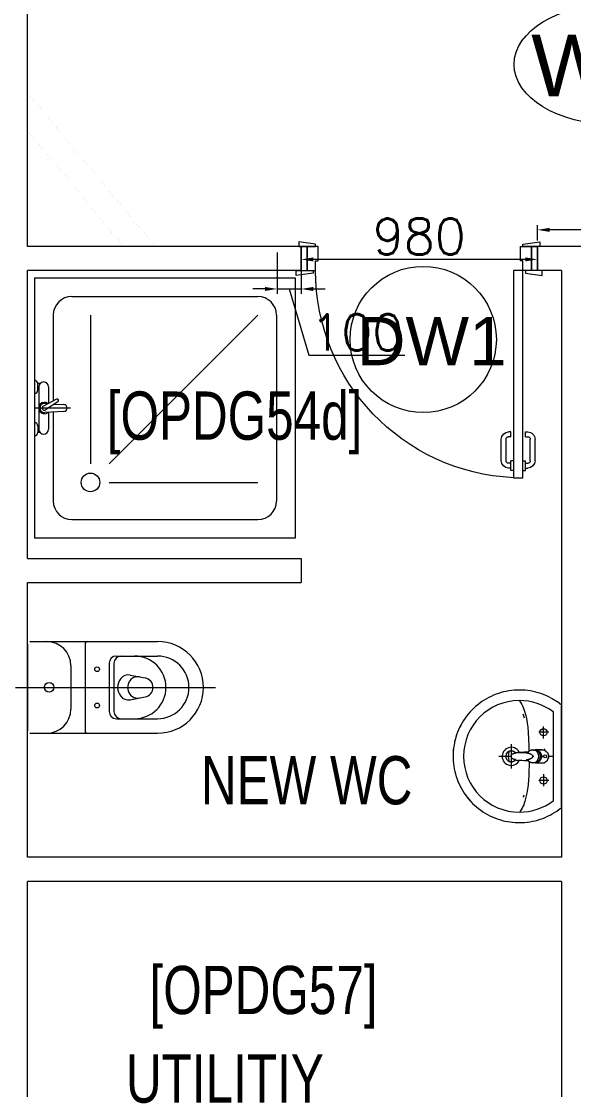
# Model space of a CAD drawing. Header units: millimetres. Extents: x -2143172 to 5255, y -610845 to 279739.
# Drawn here: x -1166169 to -1163879, y -581279 to -576847 of the extents above; entities that cross this region are included whole.
import ezdxf

# ---------------------------------------------------------------- set-up
doc = ezdxf.new("R2010")
doc.units = ezdxf.units.MM
doc.header["$LTSCALE"] = 30
doc.layers.get('0').update_dxf_attribs({"lineweight": 5})
doc.layers.get('Defpoints').update_dxf_attribs({"lineweight": 5})
for name, color, linetype, lineweight in [('72_EGR_BASE_TEXT', 7, 'Continuous', 5), ('Al door tag', 4, 'Continuous', 5), ('Al Window tag', 5, 'Continuous', 5), ('dims.', 152, 'Continuous', 5), ('DTAG', 20, 'Continuous', 9), ('LOADING', 163, 'Continuous', 5), ('P-SANR-FIXT', 6, 'Continuous', 18), ('P-SANR-FIXT-1', 6, 'Continuous', 13), ('SANIT', 250, 'Continuous', 5), ('Walls', 32, 'Continuous', 5)]:
    doc.layers.add(name, color=color, linetype=linetype, lineweight=lineweight)
doc.layers.add('Wooden Joinery', color=7, linetype='Continuous', lineweight=5, true_color=0x521300)
doc.styles.add('SIMPLEX', font='SIMPLEX.shx', dxfattribs={"height": 150})
doc.styles.add('TTLB-A0-JeddahDP$0$swis721', font='swiss.ttf')
doc.styles.add('X3G_ENTITY_2587F1', font='swisscl.ttf', dxfattribs={"height": 200})
doc.styles.add('X3G_ENTITY_2587F5', font='swisscl.ttf', dxfattribs={"height": 200})
doc.styles.add('X3G_ENTITY_2587F6', font='swisscl.ttf', dxfattribs={"height": 200})
doc.styles.add('X3G_ENTITY_258862', font='swisscl.ttf', dxfattribs={"height": 200})
doc.dimstyles.new('Buk', dxfattribs={"dimtxt": 150, "dimasz": 50, "dimexe": 20, "dimexo": 25, "dimgap": 20, "dimtad": 1, "dimdec": 0, "dimrnd": 5, "dimdsep": 46, "dimtxsty": 'SIMPLEX', "dimcen": 0, "dimdle": 20, "dimclrd": 256, "dimclre": 256, "dimclrt": 256, "dimadec": 0, "dimazin": 0, "dimtfac": 0.0075, "dimtdec": 0, "dimtmove": 1, "dimatfit": 2, "dimldrblk": 'ARCHTICK', "dimfxl": 1, "dimtolj": 1, "dimtzin": 0, "dimlwd": -1, "dimlwe": -1, "dimarcsym": 0})

# ---------------------------------------------------------------- blocks, each defined once
blk = doc.blocks.new('*D548')
at = {"layer": 'Defpoints', "color": 0, "transparency": 16777216}
for p in [(-1164029, -577712.3), (-1164029, -577781.6), (-1162694, -577781.6)]:
    blk.add_point(p, dxfattribs=at)
at = {"layer": 'dims.', "linetype": 'Continuous', "transparency": 16777216}
for p, q in [((-1164029, -577756.6), (-1164029, -577692.3)), ((-1162694, -577756.6), (-1162694, -577692.3))]:
    blk.add_line(p, q, dxfattribs=at)
at = {"layer": 'dims.', "transparency": 16777216}
blk.add_line((-1162744, -577712.3), (-1163979, -577712.3), dxfattribs=at)
for points in [[(-1163979, -577704), (-1163979, -577720.7), (-1164029, -577712.3)], [(-1162744, -577704), (-1162744, -577720.7), (-1162694, -577712.3)]]:
    blk.add_solid(points, dxfattribs=at)
at = {"layer": 'dims.', "transparency": 16777216, "insert": (-1163361.5, -577617.3), "char_height": 150, "attachment_point": 5, "style": 'SIMPLEX'}
blk.add_mtext('\\A1;1335', dxfattribs=at)
blk = doc.blocks.new('_ArchTick')
at = {"color": 0, "linetype": 'ByBlock', "const_width": 0.15}
blk.add_lwpolyline([(-0.5, -0.5), (0.5, 0.5)], dxfattribs=at)
blk = doc.blocks.new('*D549')
at = {"layer": 'Defpoints', "color": 0, "transparency": 16777216}
for p in [(-1165009, -577781.6), (-1164029, -577781.6), (-1165009, -577834.9)]:
    blk.add_point(p, dxfattribs=at)
at = {"layer": 'dims.', "linetype": 'Continuous', "transparency": 16777216}
for p, q in [((-1165009, -577806.6), (-1165009, -577854.9)), ((-1164029, -577806.6), (-1164029, -577854.9))]:
    blk.add_line(p, q, dxfattribs=at)
at = {"layer": 'dims.', "transparency": 16777216}
blk.add_line((-1164079, -577834.9), (-1164959, -577834.9), dxfattribs=at)
for points in [[(-1164959, -577826.6), (-1164959, -577843.2), (-1165009, -577834.9)], [(-1164079, -577826.6), (-1164079, -577843.2), (-1164029, -577834.9)]]:
    blk.add_solid(points, dxfattribs=at)
at = {"layer": 'dims.', "transparency": 16777216, "insert": (-1164519, -577739.9), "char_height": 150, "attachment_point": 5, "style": 'SIMPLEX'}
blk.add_mtext('\\A1;980', dxfattribs=at)
blk = doc.blocks.new('*D550')
at = {"layer": 'Defpoints', "color": 0, "transparency": 16777216}
for p in [(-1165109, -577781.6), (-1165009, -577781.6), (-1165009, -577957.6)]:
    blk.add_point(p, dxfattribs=at)
at = {"layer": 'dims.', "linetype": 'Continuous', "transparency": 16777216}
for p, q in [((-1165109, -577806.6), (-1165109, -577977.6)), ((-1165009, -577806.6), (-1165009, -577977.6))]:
    blk.add_line(p, q, dxfattribs=at)
at = {"layer": 'dims.', "transparency": 16777216}
for p, q in [((-1165159, -577957.6), (-1165209, -577957.6)), ((-1165109, -577957.6), (-1165009, -577957.6)), ((-1165109, -577957.6), (-1165009, -577957.6)), ((-1165059, -577957.6), (-1164976.5, -578232.6)), ((-1164959, -577957.6), (-1164909, -577957.6)), ((-1164976.5, -578232.6), (-1164579.4, -578232.6))]:
    blk.add_line(p, q, dxfattribs=at)
for points in [[(-1165159, -577949.2), (-1165159, -577965.9), (-1165109, -577957.6)], [(-1164959, -577949.2), (-1164959, -577965.9), (-1165009, -577957.6)]]:
    blk.add_solid(points, dxfattribs=at)
at = {"layer": 'dims.', "transparency": 16777216, "insert": (-1164778, -578137.6), "char_height": 150, "attachment_point": 5, "style": 'SIMPLEX'}
blk.add_mtext('\\A1;100', dxfattribs=at)
blk = doc.blocks.new('A$C72370EFE')
at = {"layer": 'Wooden Joinery'}
for p, q in [((-0.01, -0.04), (-0.02, -0.04)), ((-0.01, -0.03), (-0.01, -0.07)), ((0, -0.03), (-0.01, -0.03)), ((0.04, -0.03), (0.05, -0.03)), ((0.05, -0.03), (0.05, -0.07)), ((0.05, -0.04), (0.06, -0.04)), ((-0.05, -0.07), (-0.05, -0.16)), ((-0.03, -0.07), (-0.03, -0.16)), ((-0.01, -0.06), (-0.02, -0.06)), ((0, -0.07), (-0.01, -0.07)), ((0.04, -0.07), (0.05, -0.07)), ((0.05, -0.06), (0.06, -0.06)), ((0.07, -0.07), (0.07, -0.16)), ((0.09, -0.07), (0.09, -0.16)), ((-0.01, -0.17), (-0.02, -0.17)), ((-0.01, -0.17), (-0.01, -0.19)), ((0.05, -0.17), (0.06, -0.17)), ((0.05, -0.17), (0.05, -0.19)), ((-0.01, -0.19), (-0.02, -0.19)), ((0.05, -0.19), (0.06, -0.19))]:
    blk.add_line(p, q, dxfattribs=at)
for centre, radius, start, end in [((-0.02, -0.07), 0.03, 90, 180), ((0.06, -0.07), 0.03, 0, 90), ((-0.02, -0.07), 0.01, 90, 180), ((0.06, -0.07), 0.01, 0, 90), ((-0.02, -0.16), 0.03, 180, 270), ((-0.02, -0.16), 0.01, 180, 270), ((0.06, -0.16), 0.01, 270, 0), ((0.06, -0.16), 0.03, 270, 0)]:
    blk.add_arc(centre, radius, start, end, dxfattribs=at)
blk = doc.blocks.new('A$C5DAD61B4')
at = {"layer": 'Wooden Joinery'}
for points in [[(80, 959.1), (80, 969.1), (10, 979.1), (10, 959.1)], [(940, 959.1), (940, 969.1), (1010, 979.1), (1010, 959.1)], [(70, 859.1), (70, 849.1), (0, 839.1), (0, 859.1)], [(120, 859.1), (120, 0), (80, 0), (80, 859.1)], [(950, 859.1), (950, 849.1), (1020, 839.1), (1020, 859.1)]]:
    blk.add_lwpolyline(points, close=True, dxfattribs=at)
for points in [[(45, 859.1), (45, 959.1), (20, 959.1), (20, 859.1), (45, 859.1)], [(45, 859.1), (80, 859.1), (80, 899.1), (90, 899.1), (90, 959.1), (45, 959.1), (45, 859.1)], [(975, 859.1), (940, 859.1), (940, 899.1), (930, 899.1), (930, 959.1), (975, 959.1), (975, 859.1)], [(975, 859.1), (975, 959.1), (1000, 959.1), (1000, 859.1), (975, 859.1)]]:
    blk.add_lwpolyline(points, dxfattribs=at)
blk.add_arc((80, 859.1), 860, 272.666, 0, dxfattribs=at)
at = {"layer": 'Wooden Joinery', "xscale": 999.9999999998854, "yscale": 999.9999999998854, "zscale": 999.9999999998854, "rotation": 180}
blk.add_blockref('A$C72370EFE', (120, 0), dxfattribs=at)
blk = doc.blocks.new('A$C164D1FF0')
at = {"layer": 'DTAG'}
blk.add_circle((0, 0), 303.3, dxfattribs=at)
at = {"layer": 'DTAG', "insert": (-275.2, 93.3), "char_height": 200, "width": 6547.939, "attachment_point": 1, "style": 'TTLB-A0-JeddahDP$0$swis721'}
blk.add_mtext('DW1', dxfattribs=at)
blk = doc.blocks.new('A$C5CCD2EA3')
at = {"layer": 'Al Window tag'}
blk.add_ellipse((0, 0), major_axis=(408.6, 0), ratio=0.610025, dxfattribs=at)
at = {"layer": 'Al Window tag', "insert": (-338.2, 123.8, 0), "char_height": 256, "attachment_point": 1, "style": 'TTLB-A0-JeddahDP$0$swis721'}
blk.add_mtext_dynamic_manual_height_columns('W17', width=1569.457, gutter_width=9406.5, heights=[480.3], dxfattribs=at)
blk = doc.blocks.new('FP_138-161_A_00_GFL_-0_080_Einreichung_Grundrisse_100')
at = {"layer": 'P-SANR-FIXT'}
blk.add_line((-0.0044, -0.0019), (-0.0045, -0.0021), dxfattribs=at)
at = {"layer": 'P-SANR-FIXT', "flags": 128}
blk.add_lwpolyline([(-0.0057, -0.0037), (-0.0058, -0.0039), (-0.006, -0.004)], dxfattribs=at)
blk = doc.blocks.new('FP_139-161_A_00_GFL_-0_080_Einreichung_Grundrisse_100')
at = {"layer": 'P-SANR-FIXT'}
blk.add_line((0.0045, -0.0022), (0.0044, -0.002), dxfattribs=at)
at = {"layer": 'P-SANR-FIXT', "flags": 128}
blk.add_lwpolyline([(0.006, -0.004), (0.0059, -0.0039), (0.0057, -0.0038)], dxfattribs=at)
blk = doc.blocks.new('IS_Ceraplus_B8204_BIM_BG _1_ - B8204AA - CERAPLUS single lever basin mixer with pop-up waste-V137-161_A_00_GFL_-0_080_Einreichung_Grundrisse_100')
at = {"layer": 'P-SANR-FIXT-1'}
h = blk.add_hatch(dxfattribs=at)
h.set_pattern_fill('FP_26', color=256, style=0, pattern_type=2)
h.set_pattern_definition([(225, (0.009, 0), (0.010607, -0.010607), []), (315, (0.009, 0), (0.010607, 0.010607), [])])
h.paths.add_polyline_path([(0.0056, -0.002), (0.0058, -0.0024), (0.0058, -0.0021)])
h.paths.add_polyline_path([(0.007, -0.0039), (0.0088, -0.0045), (0.0084, -0.0043)])
at = {"layer": 'LOADING'}
for p, q in [((-0.028, 0), (-0.028, -0.0281)), ((-0.0274, -0.0337), (-0.0271, -0.0392)), ((-0.0262, -0.0282), (-0.0263, -0.0287)), ((0.0263, -0.0287), (0.0262, -0.0282)), ((0.0262, -0.0293), (0.0263, -0.0287)), ((0.0271, -0.0392), (0.0274, -0.0337)), ((0.028, -0.0281), (0.028, 0)), ((-0.0137, -0.0512), (-0.0129, -0.0517)), ((0.0124, -0.052), (0.0133, -0.0515)), ((0.014, -0.0647), (0.0133, -0.1077)), ((0.0185, -0.0618), (0.019, -0.0539)), ((0.019, -0.0539), (0.0188, -0.0561))]:
    blk.add_line(p, q, dxfattribs=at)
at = {"layer": 'LOADING', "flags": 128}
for points in [[(-0.0272, -0.0069), (-0.0266, 0.009), (-0.0165, 0.0236), (0, 0.0291)], [(0.0272, -0.0069), (0.0266, 0.009), (0.0165, 0.0236), (0, 0.0291)], [(-0.0271, -0.0393), (-0.027, -0.0403), (-0.0269, -0.0414), (-0.0267, -0.0424), (-0.0265, -0.0434), (-0.0262, -0.0444), (-0.0259, -0.0454), (-0.0255, -0.0464), (-0.0252, -0.0474), (-0.0247, -0.0484), (-0.0243, -0.0493), (-0.0238, -0.0502), (-0.0232, -0.0511), (-0.0226, -0.052), (-0.022, -0.0529), (-0.0214, -0.0537), (-0.0207, -0.0545), (-0.0199, -0.0553), (-0.0192, -0.0561), (-0.0184, -0.0568), (-0.0176, -0.0575), (-0.0173, -0.0577)], [(-0.0176, -0.0568), (-0.0224, -0.0513), (-0.0254, -0.0448), (-0.0264, -0.0376), (-0.0253, -0.0305), (-0.0222, -0.024), (-0.0172, -0.0186), (-0.0109, -0.0147), (-0.0037, -0.0127), (0.0037, -0.0127), (0.0109, -0.0147), (0.0172, -0.0186), (0.0222, -0.024), (0.0253, -0.0305), (0.0264, -0.0376), (0.0254, -0.0448), (0.0224, -0.0513), (0.0176, -0.0568)], [(0.0173, -0.0577), (0.0181, -0.057), (0.0189, -0.0563), (0.0197, -0.0556), (0.0204, -0.0548), (0.0211, -0.054), (0.0218, -0.0532), (0.0224, -0.0523), (0.023, -0.0514), (0.0236, -0.0505), (0.0241, -0.0496), (0.0246, -0.0487), (0.025, -0.0477), (0.0254, -0.0467), (0.0258, -0.0458), (0.0261, -0.0448), (0.0264, -0.0437), (0.0266, -0.0427), (0.0268, -0.0417), (0.027, -0.0407), (0.0271, -0.0396), (0.0271, -0.0393)], [(-0.019, -0.0539), (-0.0185, -0.0615), (-0.0185, -0.0618)], [(-0.0181, -0.0728), (-0.0177, -0.083), (-0.0172, -0.0938)], [(-0.0162, -0.0579), (-0.0156, -0.058), (-0.0151, -0.0581), (-0.0146, -0.0583), (-0.0142, -0.0586), (-0.0139, -0.0588), (-0.0138, -0.0591)], [(-0.0138, -0.0591), (-0.0139, -0.0612), (-0.014, -0.0633)], [(0.0138, -0.0591), (0.0139, -0.0588), (0.0142, -0.0586), (0.0146, -0.0583), (0.0151, -0.0581), (0.0156, -0.058), (0.0162, -0.0579)], [(0.014, -0.0633), (0.0139, -0.0612), (0.0138, -0.0591)], [(0.0171, -0.0578), (0.0174, -0.0575), (0.0176, -0.0568)], [(0.0172, -0.0938), (0.0177, -0.083), (0.0181, -0.0728)], [(0.0184, -0.0651), (0.0184, -0.0652), (0.0184, -0.0652), (0.0184, -0.0652), (0.0184, -0.0654), (0.0184, -0.0655)], [(-0.0129, -0.1142), (-0.0124, -0.1161), (-0.0118, -0.1179), (-0.0109, -0.1197), (-0.0098, -0.1214), (-0.0084, -0.123), (-0.0067, -0.1244), (-0.0047, -0.1255), (-0.0025, -0.1263), (0, -0.1266)], [(0, -0.1266), (0.0025, -0.1263), (0.0047, -0.1255), (0.0067, -0.1244), (0.0084, -0.123), (0.0098, -0.1214), (0.0109, -0.1197), (0.0118, -0.1179), (0.0124, -0.1161), (0.0129, -0.1142)]]:
    blk.add_lwpolyline(points, dxfattribs=at)
at = {"layer": 'LOADING'}
for centre, radius, start, end in [((0, 0.0135), 0.00603, 0, 180), ((0, 0.0135), 0.00603, 180, 0), ((-0.009, 0), 0.005, 300, 315), ((0.009, 0), 0.005, 225, 240)]:
    blk.add_arc(centre, radius, start, end, dxfattribs=at)
for centre, major_axis, start_param, end_param in [((0, -0.0281), (-0.028, 0), 4.712389, 6.47291), ((0, -0.0321), (0.0275, 0), 3.141823, 3.202701), ((0, -0.0321), (0.0275, 0), 3.239313, 3.439417), ((0, -0.0281), (0.028, 0), 3.371221, 3.483334), ((0, -0.0287), (0.0267, 0), 1.570796, 3.036556), ((0, -0.0287), (0.0263, 0), 2.625648, 2.791756), ((0, -0.0287), (-0.0263, 0), 4.712389, 5.759587), ((0, -0.0281), (0.028, 0), 6.093357, 7.853982), ((0, -0.0287), (0.0267, 0), 0.105099, 1.570796), ((0, -0.0287), (0.0262, 0), 0.523599, 1.570796), ((0, -0.0287), (0.0262, 0), 0.349919, 0.515945), ((0, -0.0287), (0.0267, 0), 6.059374, 6.108652), ((0, -0.0321), (0.0275, 0), 5.985527, 6.185455), ((0, -0.0281), (0.028, 0), 5.94107, 6.05344), ((0, -0.0321), (0.0275, 0), 6.222066, 6.282955), ((0, -0.0312), (0.0248, 0), 4.111947, 4.191073), ((0, -0.0281), (0.028, 0), 4.202431, 4.259552), ((0, -0.0287), (0.0263, 0), 4.169225, 4.2325), ((0, -0.0281), (0.028, 0), 5.172057, 5.222265)]:
    blk.add_ellipse(centre, major_axis=major_axis, ratio=0.961262, start_param=start_param, end_param=end_param, dxfattribs=at)
for points, knots in [([(-0.0215, -0.0162), (-0.0216, -0.0163), (-0.0219, -0.0167), (-0.0227, -0.0177), (-0.0238, -0.0192), (-0.0249, -0.0211), (-0.0258, -0.0231), (-0.0266, -0.0253), (-0.0273, -0.0282), (-0.0275, -0.0305), (-0.0275, -0.0321)], [0.7859035, 0.7859035, 0.7859035, 0.7859035, 0.7916667, 0.8055556, 0.8333333, 0.8611111, 0.8888889, 0.9166667, 0.9444444, 1, 1, 1, 1]), ([(0.021, -0.0157), (0.0208, -0.0154), (0.0203, -0.0149), (0.0192, -0.0139), (0.0177, -0.0127), (0.0161, -0.0117), (0.0148, -0.0109), (0.0138, -0.0104), (0.0127, -0.0099), (0.0113, -0.0093), (0.0087, -0.0084), (0.0048, -0.0075), (0, -0.0071), (-0.0048, -0.0075), (-0.0087, -0.0084), (-0.0113, -0.0093), (-0.0127, -0.0099), (-0.0138, -0.0104), (-0.0148, -0.0109), (-0.0161, -0.0117), (-0.0177, -0.0127), (-0.0191, -0.0139), (-0.0202, -0.0149), (-0.0208, -0.0154), (-0.021, -0.0157)], [0.2222222, 0.2222222, 0.2222222, 0.2222222, 0.2361111, 0.25, 0.2777778, 0.3055556, 0.3194444, 0.3333333, 0.3472222, 0.3611111, 0.3888889, 0.4444444, 0.5, 0.5555556, 0.6111111, 0.6388889, 0.6527778, 0.6666667, 0.6805556, 0.6944444, 0.7222222, 0.75, 0.7638889, 0.7777778, 0.7777778, 0.7777778, 0.7777778]), ([(0, -0.0378), (-0.0005, -0.038), (-0.0012, -0.0384), (-0.0021, -0.0389), (-0.0028, -0.0393), (-0.0035, -0.0397), (-0.0042, -0.04), (-0.0049, -0.0405), (-0.0055, -0.0409), (-0.0061, -0.0414), (-0.0067, -0.0419), (-0.0072, -0.0424), (-0.0078, -0.0429), (-0.0083, -0.0435), (-0.0088, -0.0441), (-0.0092, -0.0446), (-0.0096, -0.0452), (-0.01, -0.0459), (-0.0103, -0.0466), (-0.0105, -0.0472), (-0.0107, -0.0477), (-0.0108, -0.0481), (-0.0109, -0.0484), (-0.0111, -0.0489), (-0.0114, -0.0497), (-0.0118, -0.0509), (-0.0122, -0.0521), (-0.0124, -0.053), (-0.0126, -0.0537), (-0.0128, -0.0544), (-0.0129, -0.0552), (-0.0131, -0.0559), (-0.0132, -0.0566), (-0.0134, -0.0572), (-0.0136, -0.0581), (-0.0137, -0.0587), (-0.0138, -0.0591)], [0, 0, 0, 0, 0.055556, 0.083333, 0.111111, 0.138889, 0.166667, 0.194444, 0.222222, 0.25, 0.277778, 0.305556, 0.333333, 0.361111, 0.388889, 0.416667, 0.444444, 0.472222, 0.5, 0.527778, 0.541667, 0.555556, 0.569444, 0.583333, 0.611111, 0.666667, 0.722222, 0.75, 0.777778, 0.805556, 0.833333, 0.861111, 0.888889, 0.916667, 0.944444, 1, 1, 1, 1]), ([(0, -0.0357), (-0.0006, -0.0357), (-0.0013, -0.0357), (-0.002, -0.0357), (-0.0022, -0.0357)], [0, 0, 0, 0, 0.1, 0.1298359, 0.1298359, 0.1298359, 0.1298359]), ([(0.0022, -0.0357), (0.002, -0.0357), (0.0013, -0.0357), (0.0006, -0.0357), (0, -0.0357)], [0.8701578, 0.8701578, 0.8701578, 0.8701578, 0.9, 1, 1, 1, 1]), ([(0.0138, -0.0591), (0.0137, -0.0587), (0.0136, -0.0581), (0.0134, -0.0572), (0.0132, -0.0566), (0.0131, -0.0559), (0.0129, -0.0552), (0.0128, -0.0544), (0.0126, -0.0537), (0.0124, -0.053), (0.0122, -0.0521), (0.0118, -0.0509), (0.0114, -0.0497), (0.0111, -0.0489), (0.0109, -0.0484), (0.0108, -0.0481), (0.0107, -0.0477), (0.0105, -0.0472), (0.0103, -0.0466), (0.01, -0.0459), (0.0096, -0.0452), (0.0092, -0.0446), (0.0088, -0.0441), (0.0083, -0.0435), (0.0078, -0.0429), (0.0072, -0.0424), (0.0067, -0.0419), (0.0061, -0.0414), (0.0055, -0.0409), (0.0049, -0.0405), (0.0042, -0.04), (0.0035, -0.0397), (0.0028, -0.0393), (0.0021, -0.0389), (0.0012, -0.0384), (0.0005, -0.038), (0, -0.0378)], [0, 0, 0, 0, 0.055556, 0.083333, 0.111111, 0.138889, 0.166667, 0.194444, 0.222222, 0.25, 0.277778, 0.333333, 0.388889, 0.416667, 0.430556, 0.444444, 0.458333, 0.472222, 0.5, 0.527778, 0.555556, 0.583333, 0.611111, 0.638889, 0.666667, 0.694444, 0.722222, 0.75, 0.777778, 0.805556, 0.833333, 0.861111, 0.888889, 0.916667, 0.944444, 1, 1, 1, 1]), ([(0.0275, -0.0321), (0.0275, -0.0305), (0.0273, -0.0282), (0.0266, -0.0253), (0.0258, -0.0231), (0.0249, -0.0211), (0.0238, -0.0192), (0.0227, -0.0177), (0.0219, -0.0167), (0.0216, -0.0163), (0.0215, -0.0162)], [0, 0, 0, 0, 0.0555556, 0.0833333, 0.1111111, 0.1388889, 0.1666667, 0.1944444, 0.2083333, 0.2142181, 0.2142181, 0.2142181, 0.2142181]), ([(-0.0188, -0.0538), (-0.0188, -0.0547), (-0.0186, -0.0582), (-0.0185, -0.0619), (-0.0184, -0.0646)], [0.6724021, 0.6724021, 0.6724021, 0.6724021, 0.75, 1, 1, 1, 1]), ([(-0.0162, -0.0579), (-0.0162, -0.0578), (-0.0163, -0.0578), (-0.0165, -0.0577), (-0.0166, -0.0575), (-0.0167, -0.0574), (-0.0169, -0.0573), (-0.017, -0.0572), (-0.0172, -0.0571), (-0.0173, -0.057), (-0.0175, -0.0569), (-0.0176, -0.0568)], [0, 0, 0, 0, 0.1, 0.2, 0.3, 0.4, 0.5, 0.6, 0.7, 0.8, 1, 1, 1, 1]), ([(-0.0148, -0.0587), (-0.015, -0.0586), (-0.0159, -0.0583), (-0.0167, -0.058), (-0.0172, -0.0578)], [0.8, 0.8, 0.8, 0.8, 0.85, 1, 1, 1, 1]), ([(0.0141, -0.0613), (0.0141, -0.0611), (0.0143, -0.0608), (0.0145, -0.0604), (0.0148, -0.06), (0.0151, -0.0596), (0.0153, -0.0594), (0.0155, -0.0592), (0.0156, -0.059), (0.0158, -0.0588), (0.016, -0.0587), (0.0163, -0.0585), (0.0165, -0.0583), (0.0166, -0.0582)], [0.3333333, 0.3333333, 0.3333333, 0.3333333, 0.4166667, 0.5, 0.5833333, 0.6666667, 0.7083333, 0.75, 0.7916667, 0.8333333, 0.875, 0.9166667, 1, 1, 1, 1]), ([(0.0176, -0.0568), (0.0175, -0.0569), (0.0173, -0.057), (0.0172, -0.0571), (0.017, -0.0572), (0.0169, -0.0573), (0.0167, -0.0574), (0.0166, -0.0575), (0.0165, -0.0577), (0.0163, -0.0578), (0.0162, -0.0578), (0.0162, -0.0579)], [0, 0, 0, 0, 0.2, 0.3, 0.4, 0.5, 0.6, 0.7, 0.8, 0.9, 1, 1, 1, 1]), ([(0.0184, -0.0646), (0.0185, -0.0619), (0.0186, -0.0582), (0.0188, -0.0547), (0.0188, -0.0538)], [0, 0, 0, 0, 0.25, 0.3275586, 0.3275586, 0.3275586, 0.3275586]), ([(-0.0131, -0.1116), (-0.0132, -0.1115), (-0.0135, -0.1109), (-0.0141, -0.1099), (-0.0147, -0.1086), (-0.0153, -0.1072), (-0.0159, -0.1053), (-0.0167, -0.1021), (-0.0171, -0.0992), (-0.0171, -0.0973)], [0.4856715, 0.4856715, 0.4856715, 0.4856715, 0.5, 0.55, 0.6, 0.65, 0.7, 0.8, 1, 1, 1, 1]), ([(-0.0132, -0.1091), (-0.0132, -0.1096), (-0.0132, -0.1103), (-0.0132, -0.1111), (-0.0132, -0.1115), (-0.0132, -0.1118), (-0.0131, -0.1122), (-0.0131, -0.1125), (-0.0131, -0.1128), (-0.0131, -0.1131), (-0.013, -0.1134), (-0.013, -0.1138), (-0.0129, -0.1141), (-0.0129, -0.1142)], [0.2, 0.2, 0.2, 0.2, 0.4, 0.5, 0.55, 0.6, 0.65, 0.7, 0.75, 0.8, 0.85, 0.9, 1, 1, 1, 1]), ([(0.0129, -0.1142), (0.0129, -0.1141), (0.013, -0.1138), (0.013, -0.1134), (0.0131, -0.1131), (0.0131, -0.1128), (0.0131, -0.1125), (0.0131, -0.1122), (0.0132, -0.1118), (0.0132, -0.1115), (0.0132, -0.1111), (0.0132, -0.1103), (0.0132, -0.1096), (0.0132, -0.1091)], [0, 0, 0, 0, 0.1, 0.15, 0.2, 0.25, 0.3, 0.35, 0.4, 0.45, 0.5, 0.6, 0.8, 0.8, 0.8, 0.8]), ([(0.0131, -0.1116), (0.0133, -0.1113), (0.0137, -0.1106), (0.0142, -0.1096), (0.0147, -0.1084), (0.0153, -0.1072), (0.0159, -0.1053), (0.0167, -0.1021), (0.0171, -0.0992), (0.0171, -0.0973)], [-0.5143371, -0.5143371, -0.5143371, -0.5143371, -0.475, -0.4375, -0.4, -0.35, -0.3, -0.2, 0, 0, 0, 0])]:
    blk.add_open_spline(points, degree=3, knots=knots, dxfattribs=at)
for points in [[(-0.0184, -0.0646), (-0.0183, -0.0659), (-0.0182, -0.0684), (-0.0181, -0.0709), (-0.0181, -0.0721)], [(-0.0172, -0.0578), (-0.0171, -0.0578), (-0.0169, -0.058), (-0.0167, -0.0581), (-0.0166, -0.0582)], [(-0.0162, -0.0579), (-0.0162, -0.0579), (-0.0164, -0.0581), (-0.0165, -0.0582), (-0.0166, -0.0583), (-0.0166, -0.0582), (-0.0166, -0.0582)], [(-0.0166, -0.0582), (-0.0163, -0.0585), (-0.0156, -0.059), (-0.0148, -0.0599), (-0.0142, -0.0609), (-0.0139, -0.0617), (-0.0138, -0.0621)], [(-0.014, -0.0633), (-0.014, -0.0633), (-0.014, -0.0633), (-0.014, -0.0633)], [(-0.014, -0.0646), (-0.014, -0.0644), (-0.014, -0.064), (-0.014, -0.0635), (-0.014, -0.0633)], [(0.014, -0.0633), (0.014, -0.0633), (0.014, -0.0633), (0.014, -0.0633)], [(0.014, -0.0633), (0.014, -0.0635), (0.014, -0.064), (0.014, -0.0644), (0.014, -0.0647)], [(0.0172, -0.0578), (0.0168, -0.0579), (0.0158, -0.0583), (0.0147, -0.0587), (0.0141, -0.059)], [(0.0166, -0.0582), (0.0166, -0.0582), (0.0166, -0.0583), (0.0165, -0.0582), (0.0164, -0.0581), (0.0162, -0.0579), (0.0162, -0.0579)], [(0.0166, -0.0582), (0.0167, -0.0582), (0.0168, -0.0581), (0.0169, -0.058), (0.0169, -0.058)], [(0.0169, -0.058), (0.017, -0.0579), (0.0171, -0.0579), (0.0171, -0.0578)], [(0.0181, -0.0721), (0.0181, -0.0709), (0.0182, -0.0684), (0.0183, -0.0659), (0.0184, -0.0646)], [(-0.0172, -0.0938), (-0.0172, -0.0944), (-0.0172, -0.0956), (-0.0171, -0.0967), (-0.0171, -0.0973)], [(0.0171, -0.0973), (0.0171, -0.0967), (0.0172, -0.0956), (0.0172, -0.0944), (0.0172, -0.0938)]]:
    blk.add_open_spline(points, degree=3, dxfattribs=at)
for name in ['FP_138-161_A_00_GFL_-0_080_Einreichung_Grundrisse_100', 'FP_139-161_A_00_GFL_-0_080_Einreichung_Grundrisse_100']:
    blk.add_blockref(name, (0, 0), dxfattribs=at)

msp = doc.modelspace()

# ---------------------------------------------------------------- linework, layer by layer
at = {"layer": 'Al door tag', "lineweight": 35, "const_width": 0.1, "elevation": 0.1}
for points in [[(-1166144, -577142.3), (-1165614.8, -577781.6)], [(-1166144, -577299.1), (-1165744.6, -577781.6)]]:
    msp.add_lwpolyline(points, dxfattribs=at)
at = {"layer": 'LOADING'}
for p, q in [((-1164090.3, -579720.1, 0.1), (-1164084.8, -579736.6, 0.1)), ((-1163964.1, -579710.8, 0.1), (-1163964.1, -580081.9, 0.1)), ((-1163929, -580103.8, 0.1), (-1163929, -579688.9, 0.1)), ((-1163982, -579796.4, 0.1), (-1164023.8, -579796.4, 0.1)), ((-1164004, -579822, 0.1), (-1164004, -579773, 0.1)), ((-1164137.9, -579846.4, 0.1), (-1164137.9, -579946.4, 0.1)), ((-1164137.2, -579896.4, 0.1), (-1164188.9, -579896.4, 0.1)), ((-1164011.8, -579896.4, 0.1), (-1164014.1, -579896.4, 0.1)), ((-1164003.1, -579896.4, 0.1), (-1164008.6, -579896.4, 0.1)), ((-1163999, -579870.5, 0.1), (-1163999, -579864.9, 0.1)), ((-1163988.5, -579896.4, 0.1), (-1163991.2, -579896.4, 0.1)), ((-1163964.1, -579896.4, 0.1), (-1163981.7, -579896.4, 0.1)), ((-1163999, -579922.3, 0.1), (-1163999, -579921.2, 0.1)), ((-1164004, -579970.8, 0.1), (-1164004, -580019.8, 0.1)), ((-1163982, -579996.4, 0.1), (-1164023.8, -579996.4, 0.1)), ((-1164085, -580056.8, 0.1), (-1164088.4, -580067.1, 0.1))]:
    msp.add_line(p, q, dxfattribs=at)
at = {"layer": 'LOADING', "elevation": 0.1, "flags": 128}
for points in [[(-1164104, -579621.4), (-1164115, -579621.6), (-1164126, -579622.3), (-1164137, -579623.4), (-1164147.8, -579624.9), (-1164158.7, -579626.9), (-1164169.4, -579629.3), (-1164180, -579632.1), (-1164190.5, -579635.3), (-1164200.9, -579639), (-1164211.1, -579643.1), (-1164221.2, -579647.6), (-1164231, -579652.5), (-1164240.7, -579657.7), (-1164250.1, -579663.4), (-1164259.3, -579669.4), (-1164268.3, -579675.8), (-1164276.9, -579682.6), (-1164285.4, -579689.6), (-1164293.5, -579697.1), (-1164301.3, -579704.8), (-1164308.8, -579712.8), (-1164316, -579721.2), (-1164322.8, -579729.8), (-1164329.3, -579738.7), (-1164335.4, -579747.8), (-1164341.2, -579757.2), (-1164346.6, -579766.8), (-1164351.6, -579776.6), (-1164356.2, -579786.6), (-1164360.3, -579796.7), (-1164364.1, -579807.1), (-1164367.5, -579817.5), (-1164370.4, -579828.1), (-1164372.9, -579838.8), (-1164375, -579849.6), (-1164376.7, -579860.5), (-1164377.9, -579871.4), (-1164378.7, -579882.4), (-1164379, -579893.4), (-1164378.9, -579904.4), (-1164378.4, -579915.4), (-1164377.4, -579926.4), (-1164376, -579937.3), (-1164374.1, -579948.1), (-1164371.8, -579958.9), (-1164369.1, -579969.5), (-1164366, -579980.1), (-1164362.4, -579990.5), (-1164358.5, -580000.7), (-1164354.1, -580010.8), (-1164349.3, -580020.7), (-1164344.1, -580030.4), (-1164338.6, -580039.9), (-1164332.7, -580049.2), (-1164326.4, -580058.2), (-1164319.7, -580067), (-1164312.7, -580075.5), (-1164305.4, -580083.7), (-1164297.7, -580091.6), (-1164289.8, -580099.2), (-1164281.5, -580106.4), (-1164273, -580113.4), (-1164264.2, -580119.9), (-1164255.1, -580126.2), (-1164245.8, -580132), (-1164236.3, -580137.5), (-1164226.5, -580142.6), (-1164216.6, -580147.3), (-1164206.4, -580151.6), (-1164196.2, -580155.5), (-1164185.7, -580159), (-1164175.2, -580162), (-1164164.5, -580164.7), (-1164153.7, -580166.9), (-1164142.8, -580168.6), (-1164131.9, -580170), (-1164121, -580170.9), (-1164110, -580171.3), (-1164104, -580171.4)], [(-1163929, -579684.3), (-1163937.7, -579677.4), (-1163946.5, -579670.9), (-1163955.7, -579664.8), (-1163965.1, -579659.1), (-1163974.7, -579653.7), (-1163984.5, -579648.7), (-1163994.5, -579644.2), (-1164004.6, -579640), (-1164015, -579636.2), (-1164025.5, -579632.8), (-1164036.1, -579629.9), (-1164046.8, -579627.4), (-1164057.6, -579625.3), (-1164068.4, -579623.7), (-1164079.4, -579622.5), (-1164090.3, -579621.7), (-1164101.3, -579621.4), (-1164104, -579621.4)], [(-1164104, -580171.4), (-1164093, -580171.2), (-1164082.1, -580170.5), (-1164071.1, -580169.4), (-1164060.2, -580167.9), (-1164049.4, -580165.9), (-1164038.7, -580163.5), (-1164028, -580160.7), (-1164017.5, -580157.4), (-1164007.2, -580153.8), (-1163996.9, -580149.7), (-1163986.9, -580145.2), (-1163977, -580140.3), (-1163967.4, -580135), (-1163958, -580129.4), (-1163948.8, -580123.4), (-1163939.8, -580117), (-1163931.1, -580110.2), (-1163929, -580108.5)]]:
    msp.add_lwpolyline(points, dxfattribs=at)
at = {"layer": 'LOADING'}
for centre in [(-1164004, -579796.4, 0.1), (-1164004, -579996.4, 0.1)]:
    msp.add_circle(centre, 15, dxfattribs=at)
for centre, radius, start, end in [((-1164104, -579896.4, 0.1), 275, 90, 93.6225), ((-1164104, -579896.4, 0.1), 231.5, 90, 270), ((-1164104, -579896.4, 0.1), 231.5, 52.8209, 90), ((-1164104, -579896.4, 0.1), 275, 55.9324, 60.3591), ((-1164104, -579896.4, 0.1), 275, 150, 155.6589), ((-1164104, -579896.4, 0.1), 275, 162, 167.5535), ((-1164137.9, -579896.4, 0.1), 37.5, 27.1305, 270), ((-1164104, -579896.4, 0.1), 275, 174, 186), ((-1164137.9, -579896.4, 0.1), 22.5, 39.5025, 270), ((-1164104, -579896.4, 0.1), 47, 153.4433, 206.5567), ((-1164137.9, -579896.4, 0.1), 22.5, 107.0466, 111.508), ((-1164137.9, -579896.4, 0.1), 22.5, 90, 103.3417), ((-1164137.9, -579896.4, 0.1), 22.5, 66.725, 72.0134), ((-1164137.9, -579896.4, 0.1), 22.5, 48.0808, 53.3939), ((-1163999, -579896.4, 0.1), 17.5, 161.9463, 168.2346), ((-1163999, -579896.4, 0.1), 17.5, 324.0899, 35.9101), ((-1163999, -579896.4, 0.1), 17.5, 338.869, 353.8798), ((-1164137.9, -579896.4, 0.1), 22.5, 248.492, 252.9534), ((-1164137.9, -579896.4, 0.1), 22.5, 256.6583, 270), ((-1164137.9, -579896.4, 0.1), 22.5, 270, 321.4286), ((-1164137.9, -579896.4, 0.1), 37.5, 270, 331.4146), ((-1164137.9, -579896.4, 0.1), 22.5, 287.9887, 293.276), ((-1164137.9, -579896.4, 0.1), 22.5, 306.616, 311.9265), ((-1164104, -579896.4, 0.1), 275, 192.9241, 198), ((-1164104, -579896.4, 0.1), 275, 217.6689, 222), ((-1164104, -579896.4, 0.1), 231.5, 270, 307.1791)]:
    msp.add_arc(centre, radius, start, end, dxfattribs=at)
for points, knots in [([(-1164103.1, -579667, 0.1), (-1164088.1, -579686.1, 0.1), (-1164070.1, -579753.3, 0.1), (-1164067.7, -579788, 0.1), (-1164064.8, -579846.7, 0.1), (-1164064.1, -579875.8, 0.1)], [0.0392191, 0.0392191, 0.0392191, 0.0392191, 0.1715289, 0.4228457, 0.6475389, 0.6475389, 0.6475389, 0.6475389]), ([(-1164120.4, -579882.3, 0.1), (-1164122.1, -579880.1, 0.1), (-1164127.3, -579875.7, 0.1), (-1164134, -579873.9, 0.1), (-1164137.9, -579873.9, 0.1)], [0.7144203, 0.7144203, 0.7144203, 0.7144203, 0.8333333, 1, 1, 1, 1]), ([(-1163981.9, -579892.7, 0.1), (-1163982.1, -579891.8, 0.1), (-1163982.7, -579890, 0.1), (-1163983.5, -579888.2, 0.1), (-1163984, -579887.3, 0.1)], [0.5653198, 0.5653198, 0.5653198, 0.5653198, 0.6111111, 0.6666667, 0.6666667, 0.6666667, 0.6666667]), ([(-1163984, -579905.4, 0.1), (-1163983.8, -579905, 0.1), (-1163983.3, -579904.1, 0.1), (-1163982.5, -579902.3, 0.1), (-1163982.1, -579901, 0.1), (-1163981.9, -579900.1, 0.1)], [0.3333333, 0.3333333, 0.3333333, 0.3333333, 0.3611111, 0.3888889, 0.4346482, 0.4346482, 0.4346482, 0.4346482]), ([(-1164137.9, -579918.9, 0.1), (-1164135.3, -579918.9, 0.1), (-1164130.1, -579918, 0.1), (-1164124.2, -579914.6, 0.1), (-1164121.3, -579911.6, 0.1), (-1164120.4, -579910.4, 0.1)], [0, 0, 0, 0, 0.1111111, 0.2222222, 0.285568, 0.285568, 0.285568, 0.285568]), ([(-1164063.7, -579917.3, 0.1), (-1164063.9, -579947.6, 0.1), (-1164066.1, -580007.7, 0.1), (-1164071.3, -580047.8, 0.1), (-1164087.5, -580107.9, 0.1), (-1164102, -580125.6, 0.1)], [0.7533082, 0.7533082, 0.7533082, 0.7533082, 0.9865548, 1.235629, 1.3638988, 1.3638988, 1.3638988, 1.3638988])]:
    msp.add_open_spline(points, degree=3, knots=knots, dxfattribs=at)
for points in [[(-1163964.1, -579711.2, 0.1), (-1163964.1, -579711.1, 0.1), (-1163964.1, -579710.9, 0.1), (-1163964.1, -579710.8, 0.1)], [(-1164137.9, -579873.9, 0.1), (-1164139.3, -579873.9, 0.1), (-1164142.1, -579874.1, 0.1), (-1164144.7, -579874.9, 0.1), (-1164146, -579875.4, 0.1)], [(-1163981.6, -579895.5, 0.1), (-1163981.6, -579895.1, 0.1), (-1163981.6, -579894.6, 0.1), (-1163981.7, -579894.2, 0.1)], [(-1163981.7, -579898.6, 0.1), (-1163981.6, -579898.1, 0.1), (-1163981.6, -579897.7, 0.1), (-1163981.6, -579897.2, 0.1)], [(-1164146, -579917.4, 0.1), (-1164144.7, -579917.9, 0.1), (-1164142.1, -579918.6, 0.1), (-1164139.3, -579918.9, 0.1), (-1164137.9, -579918.9, 0.1)], [(-1163964.1, -580081.9, 0.1), (-1163964.1, -580081.8, 0.1), (-1163964.1, -580081.7, 0.1), (-1163964.1, -580081.6, 0.1)]]:
    msp.add_open_spline(points, degree=3, dxfattribs=at)
at = {"layer": 'SANIT'}
for p, q in [((-1166114, -577911.6, 0.1), (-1166114, -578991.6, 0.1)), ((-1166114, -577911.6, 0.1), (-1165034, -577911.6, 0.1)), ((-1165034, -577911.6, 0.1), (-1165034, -578991.6, 0.1)), ((-1165959.7, -577988.7, 0.1), (-1165188.3, -577988.7, 0.1)), ((-1166036.9, -578065.9, 0.1), (-1166036.9, -578421.7, 0.1)), ((-1165882.6, -578065.9, 0.1), (-1165882.6, -578683, 0.1)), ((-1165805.5, -578683, 0.1), (-1165188.3, -578065.9, 0.1)), ((-1165111.2, -578065.9, 0.1), (-1165111.2, -578837.3, 0.1)), ((-1166100.5, -578377.3, 0.1), (-1166100.5, -578350.3, 0.1)), ((-1166092, -578350.3, 0.1), (-1166100.5, -578350.3, 0.1)), ((-1166097.2, -578377.3, 0.1), (-1166100.5, -578377.3, 0.1)), ((-1166097.2, -578363.8, 0.1), (-1166097.2, -578539.3, 0.1)), ((-1166056.7, -578363.8, 0.1), (-1166056.7, -578432.2, 0.1)), ((-1166023.9, -578414.8, 0.1), (-1166077.4, -578443.3, 0.1)), ((-1166059, -578433.5, 0.1), (-1166071.3, -578432.8, 0.1)), ((-1166017.5, -578425.6, 0.1), (-1166068.9, -578459.4, 0.1)), ((-1166031.9, -578435.1, 0.1), (-1165993.2, -578437.4, 0.1)), ((-1165965.5, -578451.6, 0.1), (-1166114, -578451.6, 0.1)), ((-1165993.2, -578465.7, 0.1), (-1166071.3, -578470.3, 0.1)), ((-1166056.7, -578469.5, 0.1), (-1166056.7, -578539.3, 0.1)), ((-1166036.9, -578468.3, 0.1), (-1166036.9, -578837.3, 0.1)), ((-1166100.5, -578525.8, 0.1), (-1166100.5, -578552.8, 0.1)), ((-1166097.2, -578525.8, 0.1), (-1166100.5, -578525.8, 0.1)), ((-1166092, -578552.8, 0.1), (-1166100.5, -578552.8, 0.1)), ((-1165805.5, -578760.1, 0.1), (-1165188.3, -578760.1, 0.1)), ((-1165959.7, -578914.4, 0.1), (-1165188.3, -578914.4, 0.1)), ((-1165034, -578991.6, 0.1), (-1166114, -578991.6, 0.1)), ((-1166144, -579430.4, 0.1), (-1166144, -579790.4, 0.1)), ((-1166134, -579420.4, 0.1), (-1165604, -579420.4, 0.1)), ((-1165905, -579430.4, 0.1), (-1165905, -579790.4, 0.1)), ((-1165775, -579480.4, 0.1), (-1165604, -579480.4, 0.1)), ((-1165964, -579520.4, 0.1), (-1165964, -579700.4, 0.1)), ((-1165805, -579510.4, 0.1), (-1165805, -579710.4, 0.1)), ((-1165785, -579510.4, 0.1), (-1165785, -579710.4, 0.1)), ((-1165718.5, -579559.4, 0.1), (-1165655.9, -579571.1, 0.1)), ((-1166194, -579610.4, 0.1), (-1165364, -579610.4, 0.1)), ((-1165718.5, -579661.4, 0.1), (-1165655.9, -579649.7, 0.1)), ((-1165775, -579740.4, 0.1), (-1165604, -579740.4, 0.1)), ((-1166134, -579800.4, 0.1), (-1165604, -579800.4, 0.1))]:
    msp.add_line(p, q, dxfattribs=at)
for centre, radius in [((-1165882.6, -578760.1, 0.1), 38.6), ((-1165855, -579535.1, 0.1), 10), ((-1166054, -579610.4, 0.1), 20), ((-1165855, -579685.6, 0.1), 10)]:
    msp.add_circle(centre, radius, dxfattribs=at)
for centre, radius, start, end in [((-1165959.7, -578065.9, 0.1), 77.1, 90, 180), ((-1165188.3, -578065.9, 0.1), 77.1, 0, 90), ((-1166114, -578350.3, 0.1), 13.5, 0, 90), ((-1166076.9, -578363.8, 0.1), 20.3, 0, 180), ((-1166114, -578377.3, 0.1), 13.5, 270, 0), ((-1166073.5, -578451.6, 0.1), 23.6, 50.7474, 310.368), ((-1166073.5, -578451.6, 0.1), 18.9, 83.2671, 276.7329), ((-1166020.7, -578420.2, 0.1), 6.3, 300.6852, 120.6852), ((-1165993.2, -578451.6, 0.1), 14.2, 270, 90), ((-1166073.5, -578451.6, 0.1), 9.13, 115.4127, 305.9577), ((-1166114, -578525.8, 0.1), 13.5, 0, 90), ((-1166114, -578552.8, 0.1), 13.5, 270, 0), ((-1166076.9, -578539.3, 0.1), 20.3, 180, 0), ((-1165959.7, -578837.3, 0.1), 77.1, 180, 270), ((-1165188.3, -578837.3, 0.1), 77.1, 270, 0), ((-1166064, -579520.4, 0.1), 100, 0, 90), ((-1165895, -579430.4, 0.1), 10, 90, 180), ((-1165604, -579610.4, 0.1), 190, 270, 90), ((-1165775, -579510.4, 0.1), 30, 90, 180), ((-1165755, -579510.4, 0.1), 30, 90, 180), ((-1165699.4, -579610.4, 0.1), 130, 270, 90), ((-1165604, -579610.4, 0.1), 130, 270, 90), ((-1165711.1, -579610.4, 0.1), 58.8, 141.525, 218.475), ((-1165725.8, -579598.7, 0.1), 40, 79.4289, 141.525), ((-1165686.9, -579606, 0.1), 40, 79.4289, 166.4176), ((-1165663.3, -579610.4, 0.1), 40, 280.5711, 79.4289), ((-1165668.7, -579610.4, 0.1), 58.8, 166.4176, 193.5824), ((-1165686.9, -579614.8, 0.1), 40, 193.5824, 280.5711), ((-1165725.8, -579622.1, 0.1), 40, 218.475, 280.5711), ((-1166064, -579700.4, 0.1), 100, 270, 0), ((-1165775, -579710.4, 0.1), 30, 180, 270), ((-1165755, -579710.4, 0.1), 30, 180, 270), ((-1165895, -579790.4, 0.1), 10, 180, 270)]:
    msp.add_arc(centre, radius, start, end, dxfattribs=at)
at = {"layer": 'Walls'}
for p, q in [((-1166144, -577781.6, 0.1), (-1166144, -575481.6, 0.1)), ((-1165209, -577781.6, 0.1), (-1166144, -577781.6, 0.1)), ((-1165009, -577781.6, 0.1), (-1165209, -577781.6, 0.1)), ((-1165009, -577881.6, 0.1), (-1165009, -577781.6, 0.1)), ((-1162694, -577781.6, 0.1), (-1164029, -577781.6, 0.1)), ((-1164029, -577881.6, 0.1), (-1164029, -577781.6, 0.1)), ((-1166144, -579075, 0.1), (-1166144, -577881.6, 0.1)), ((-1165009, -577881.6, 0.1), (-1166144, -577881.6, 0.1)), ((-1163929, -577881.6, 0.1), (-1164029, -577881.6, 0.1)), ((-1163929, -577881.6, 0.1), (-1164029, -577881.6, 0.1)), ((-1163929, -577881.6, 0.1), (-1163929, -580315, 0.1)), ((-1163929, -577881.6, 0.1), (-1163929, -580315, 0.1)), ((-1166144, -579075, 0.1), (-1165009, -579075, 0.1)), ((-1165009, -579075, 0.1), (-1165009, -579175, 0.1)), ((-1166144, -580315, 0.1), (-1166144, -579175, 0.1)), ((-1166144, -579175, 0.1), (-1165009, -579175, 0.1)), ((-1163929, -580315, 0.1), (-1166144, -580315, 0.1)), ((-1166144, -582368.1, 0.1), (-1166144, -580415, 0.1)), ((-1163929, -580415, 0.1), (-1166144, -580415, 0.1)), ((-1163929, -580415, 0.1), (-1163929, -582368.1, 0.1))]:
    msp.add_line(p, q, dxfattribs=at)

# ---------------------------------------------------------------- block references
at = {"layer": 'Al Window tag'}
msp.add_blockref('A$C5CCD2EA3', (-1163717.2, -577025.9, -0.1), dxfattribs=at)
at = {"layer": 'DTAG'}
msp.add_blockref('A$C164D1FF0', (-1164502.8, -578167.1), dxfattribs=at)
at = {"layer": 'LOADING', "xscale": -1000, "yscale": 1000, "zscale": 1000, "rotation": 270}
msp.add_blockref('IS_Ceraplus_B8204_BIM_BG _1_ - B8204AA - CERAPLUS single lever basin mixer with pop-up waste-V137-161_A_00_GFL_-0_080_Einreichung_Grundrisse_100', (-1164010.7, -579896.4, 0.1), dxfattribs=at)
at = {"layer": 'Wooden Joinery', "xscale": -1}
msp.add_blockref('A$C5DAD61B4', (-1164009, -578740.6, 0.1), dxfattribs=at)

# ---------------------------------------------------------------- texts
at = {"layer": '72_EGR_BASE_TEXT', "style": 'X3G_ENTITY_2587F5'}
msp.add_text('NEW WC', height=200, dxfattribs=at).set_placement((-1165424.3, -580095.5, 0.1))
at = {"layer": '72_EGR_BASE_TEXT', "char_height": 200, "attachment_point": 2}
for s, insert, style in [('[OPDG54d]', (-1165285, -578382.9, 0.1), 'X3G_ENTITY_2587F6'), ('[OPDG57]', (-1165165, -580765.7, 0.1), 'X3G_ENTITY_2587F1'), ('UTILITIY', (-1165325.1, -581133.1, 0.1), 'X3G_ENTITY_258862')]:
    msp.add_mtext(s, dxfattribs=dict(at, insert=insert, style=style))

# ---------------------------------------------------------------- dimensions: what is measured, and where the dimension line sits
at = {"layer": 'dims.'}
for base, p1, p2, picture, middle in [((-1164029, -577712.3, 0.1), (-1162694, -577781.6, 0.1), (-1164029, -577781.6, 0.1), '*D548', (-1163361.5, -577617.3, 0.1)), ((-1165009, -577834.9, 0.1), (-1164029, -577781.6, 0.1), (-1165009, -577781.6, 0.1), '*D549', (-1164519, -577739.9, 0.1)), ((-1165009, -577957.6, 0.1), (-1165109, -577781.6, 0.1), (-1165009, -577781.6, 0.1), '*D550', (-1164956.5, -578137.6, 0.1))]:
    dim = msp.add_linear_dim(base=base, p1=p1, p2=p2, dimstyle='Buk', dxfattribs=at)
    dim.commit()
    dim.dimension.update_dxf_attribs({"geometry": picture, "text_midpoint": middle})

doc.saveas('drawing.dxf')
